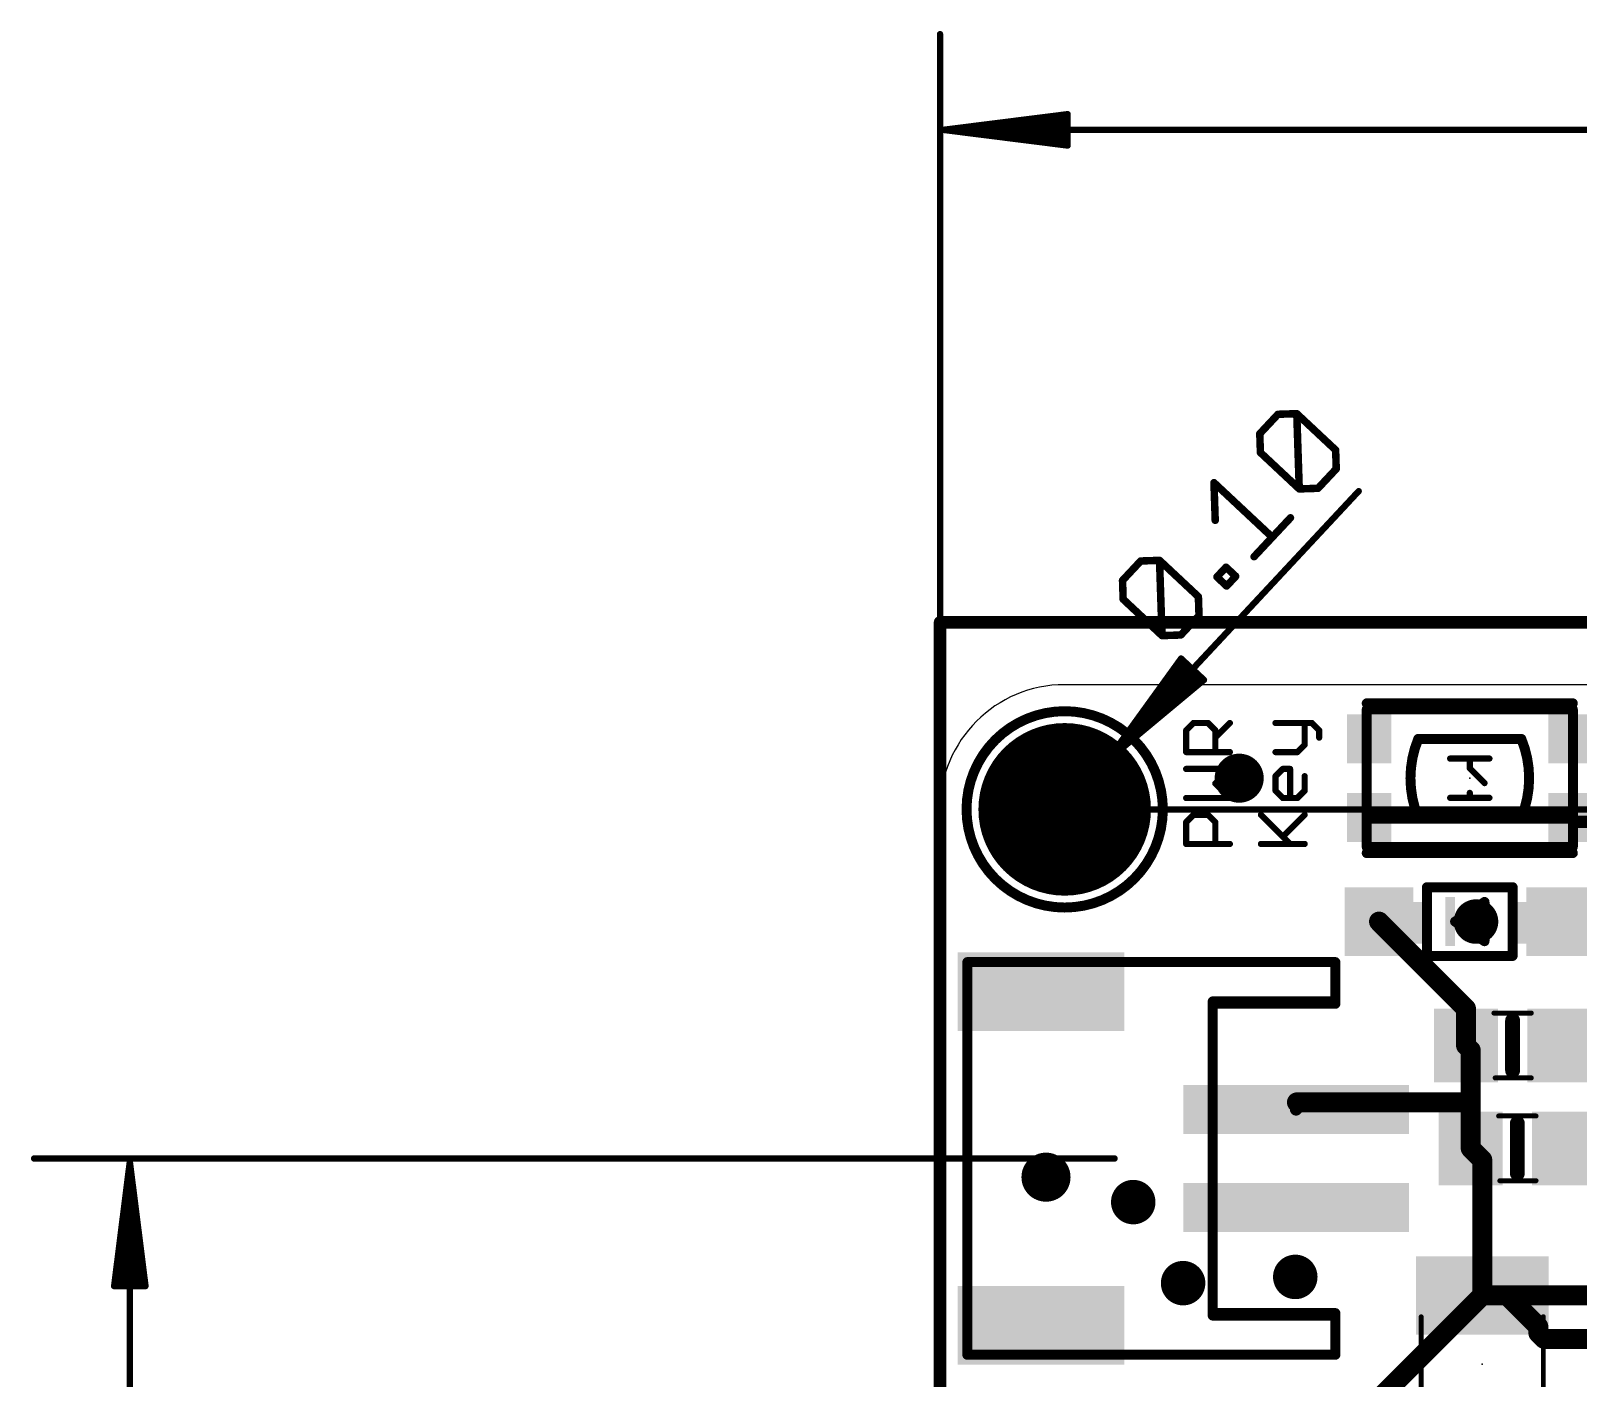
# Model space of a CAD drawing. Extents: x -18.9 to 56.5, y -5.3 to 63.2.
# Drawn here: x -18.53 to 13, y 35.4 to 62.85 of the extents above; entities that cross this region are included whole.
import ezdxf

# ---------------------------------------------------------------- set-up
doc = ezdxf.new("R2010")
doc.units = 0
for name, color, linetype in [('1', 12, 'CONTINUOUS'), ('16', 132, 'CONTINUOUS'), ('17', 110, 'CONTINUOUS'), ('18', 110, 'CONTINUOUS'), ('20', 53, 'CONTINUOUS'), ('21', 40, 'CONTINUOUS'), ('23', 53, 'CONTINUOUS'), ('24', 53, 'CONTINUOUS'), ('47', 253, 'CONTINUOUS'), ('51', 253, 'CONTINUOUS')]:
    doc.layers.add(name, color=color, linetype=linetype)

# ---------------------------------------------------------------- blocks, each defined once
blk = doc.blocks.new('RECT')
blk.add_solid([(-0.5, -0.5), (0.5, -0.5), (-0.5, 0.5), (0.5, 0.5)])
blk = doc.blocks.new('PIE')
at = {"const_width": 0.5}
blk.add_lwpolyline([(0, -0.25, 1), (0, 0.25, 1), (0, -0.25)], format="xyb", dxfattribs=at)
blk = doc.blocks.new('ROUNDP')
at = {"const_width": 0.5}
blk.add_lwpolyline([(0, -0.25, 1), (0, 0.25, 1), (0, -0.25)], format="xyb", dxfattribs=at)
blk = doc.blocks.new('ROUNDV')
at = {"const_width": 0.5}
blk.add_lwpolyline([(0, -0.25, 1), (0, 0.25, 1), (0, -0.25)], format="xyb", dxfattribs=at)

msp = doc.modelspace()

# ---------------------------------------------------------------- linework, layer by layer
at = {"layer": '1'}
for points, const_width in [([(0, 50.8), (0, 0)], 0.254), ([(45.72, 50.8), (0, 50.8)], 0.254), ([(8.745, 46.825), (12.845, 46.825)], 0.254), ([(12.845, 46.825), (12.934, 46.736)], 0.254), ([(12.934, 46.736), (13.97, 46.736)], 0.254), ([(8.945, 44.704), (10.718, 42.931)], 0.4064), ([(10.718, 42.931), (10.718, 42.179)], 0.4064), ([(10.814, 42.083), (10.718, 42.179)], 0.4064), ([(10.814, 41.021), (10.814, 42.083)], 0.4064), ([(7.272, 41.021), (10.814, 41.021)], 0.4064), ([(7.272, 41.021), (7.256, 41.005)], 0.254), ([(7.256, 41.005), (7.256, 40.878)], 0.254), ([(10.814, 40.084), (10.814, 41.021)], 0.4064), ([(11.049, 39.849), (10.814, 40.084)], 0.4064), ([(11.049, 37.087), (11.049, 39.849)], 0.4064), ([(8.89, 34.928), (11.049, 37.087)], 0.4064), ([(11.049, 37.087), (11.557, 37.087)], 0.4064), ([(11.557, 37.087), (13.841, 37.087)], 0.4064), ([(12.192, 36.452), (11.557, 37.087)], 0.4064), ([(12.192, 36.322), (12.192, 36.452)], 0.4064), ([(12.312, 36.202), (12.192, 36.322)], 0.4064), ([(13.956, 36.202), (12.312, 36.202)], 0.4064)]:
    msp.add_lwpolyline(points, dxfattribs=dict(at, const_width=const_width))
for points, const_width in [([(0.0635, 50.8, 1), (-0.0635, 50.8)], 0.127), ([(0, 50.8635, 1), (0, 50.7365)], 0.127), ([(8.745, 46.8885, 1), (8.745, 46.7615)], 0.127), ([(12.8899, 46.8699, 1), (12.8001, 46.7801)], 0.127), ([(12.845, 46.7615, 1), (12.845, 46.8885)], 0.127), ([(12.934, 46.7995, 1), (12.934, 46.6725)], 0.127), ([(12.8891, 46.6911, 1), (12.9789, 46.7809)], 0.127), ([(9.0168, 44.7758, 1), (8.8732, 44.6322)], 0.2032), ([(10.8196, 42.931, 1), (10.6164, 42.931)], 0.2032), ([(10.6462, 42.8592, 1), (10.7898, 43.0028)], 0.2032), ([(10.6164, 42.179, 1), (10.8196, 42.179)], 0.2032), ([(10.7898, 42.2508, 1), (10.6462, 42.1072)], 0.2032), ([(10.9156, 42.083, 1), (10.7124, 42.083)], 0.2032), ([(10.7422, 42.0112, 1), (10.8858, 42.1548)], 0.2032), ([(7.272, 41.1226, 1), (7.272, 40.9194)], 0.2032), ([(7.3195, 41.005, 1), (7.1925, 41.005)], 0.127), ([(7.2111, 41.0499, 1), (7.3009, 40.9601)], 0.127), ([(7.3169, 40.9761, 1), (7.2271, 41.0659)], 0.127), ([(10.9156, 41.021, 1), (10.7124, 41.021)], 0.2032), ([(10.7124, 41.021, 1), (10.9156, 41.021)], 0.2032), ([(10.814, 40.9194, 1), (10.814, 41.1226)], 0.2032), ([(7.1925, 40.878, 1), (7.3195, 40.878)], 0.127), ([(10.7124, 40.084, 1), (10.9156, 40.084)], 0.2032), ([(10.8858, 40.1558, 1), (10.7422, 40.0122)], 0.2032), ([(11.1506, 39.849, 1), (10.9474, 39.849)], 0.2032), ([(10.9772, 39.7772, 1), (11.1208, 39.9208)], 0.2032), ([(11.049, 37.1886, 1), (11.049, 36.9854)], 0.2032), ([(11.1208, 37.0152, 1), (10.9772, 37.1588)], 0.2032), ([(11.557, 37.1886, 1), (11.557, 36.9854)], 0.2032), ([(11.6288, 37.1588, 1), (11.4852, 37.0152)], 0.2032), ([(11.557, 36.9854, 1), (11.557, 37.1886)], 0.2032), ([(10.9474, 37.087, 1), (11.1506, 37.087)], 0.2032), ([(12.2936, 36.452, 1), (12.0904, 36.452)], 0.2032), ([(12.1202, 36.3802, 1), (12.2638, 36.5238)], 0.2032), ([(12.0904, 36.322, 1), (12.2936, 36.322)], 0.2032), ([(12.2638, 36.3938, 1), (12.1202, 36.2502)], 0.2032), ([(12.312, 36.3036, 1), (12.312, 36.1004)], 0.2032), ([(12.2402, 36.1302, 1), (12.3838, 36.2738)], 0.2032)]:
    msp.add_lwpolyline(points, format="xyb", dxfattribs=dict(at, const_width=const_width))
at = {"layer": '16', "const_width": 0.254}
for points in [[(0, 50.8), (0, 0)], [(45.72, 50.8), (0, 50.8)]]:
    msp.add_lwpolyline(points, dxfattribs=at)
at = {"layer": '16', "const_width": 0.127}
for points in [[(0.0635, 50.8, 1), (-0.0635, 50.8)], [(0, 50.8635, 1), (0, 50.7365)]]:
    msp.add_lwpolyline(points, format="xyb", dxfattribs=at)
at = {"layer": '20'}
for p, q in [((43.18, 49.53), (2.54, 49.53)), ((0, 46.99), (0, 11.176))]:
    msp.add_line(p, q, dxfattribs=at)
msp.add_arc((2.54, 46.99), 2.54, 90, 180, dxfattribs=at)
at = {"layer": '21'}
for points, const_width in [([(8.695, 49.1504), (12.895, 49.1504)], 0.2032), ([(5.0157, 48.6011), (5.164, 48.7494)], 0.127), ([(5.0157, 48.1563), (5.0157, 48.6011)], 0.127), ([(5.164, 48.7494), (5.4606, 48.7494)], 0.127), ([(5.4606, 48.7494), (5.6089, 48.6011)], 0.127), ([(5.6089, 48.4528), (5.9055, 48.7494)], 0.127), ([(5.6089, 48.6011), (5.6089, 48.1563)], 0.127), ([(6.8363, 48.7494), (7.5778, 48.7494)], 0.127), ([(7.4295, 48.3045), (7.4295, 48.7494)], 0.127), ([(7.5778, 48.7494), (7.7261, 48.6011)], 0.127), ([(7.7261, 48.6011), (7.7261, 48.4528)], 0.127), ([(7.2812, 48.1563), (7.4295, 48.3045)], 0.127), ([(5.9055, 48.1563), (5.0157, 48.1563)], 0.127), ([(6.8363, 48.1563), (7.2812, 48.1563)], 0.127), ([(5.9055, 47.8139), (5.0157, 47.8139)], 0.127), ([(5.6089, 47.5173), (5.9055, 47.8139)], 0.127), ([(6.8363, 47.6656), (6.9846, 47.8139)], 0.127), ([(6.8363, 47.369), (6.8363, 47.6656)], 0.127), ([(6.9846, 47.8139), (7.1329, 47.8139)], 0.127), ([(7.1329, 47.8139), (7.1329, 47.2207)], 0.127), ([(7.4295, 47.6656), (7.4295, 47.369)], 0.127), ([(5.9055, 47.2207), (5.6089, 47.5173)], 0.127), ([(6.9846, 47.2207), (6.8363, 47.369)], 0.127), ([(7.4295, 47.369), (7.2812, 47.2207)], 0.127), ([(5.0157, 47.2207), (5.9055, 47.2207)], 0.127), ([(7.2812, 47.2207), (6.9846, 47.2207)], 0.127), ([(5.0157, 46.7301), (5.164, 46.8784)], 0.127), ([(5.0157, 46.2852), (5.0157, 46.7301)], 0.127), ([(5.164, 46.8784), (5.4606, 46.8784)], 0.127), ([(5.4606, 46.8784), (5.6089, 46.7301)], 0.127), ([(5.6089, 46.7301), (5.6089, 46.2852)], 0.127), ([(7.1329, 46.2852), (6.5397, 46.8784)], 0.127), ([(6.9846, 46.4335), (7.4295, 46.8784)], 0.127), ([(5.9055, 46.2852), (5.0157, 46.2852)], 0.127), ([(6.5397, 46.2852), (7.4295, 46.2852)], 0.127), ([(12.895, 46.0996), (8.695, 46.0996)], 0.2032), ([(9.922, 45.404), (11.668, 45.404)], 0.2032), ([(10.495, 44.704), (11.095, 45.104)], 0.2032), ([(11.095, 45.104), (11.095, 44.304)], 0.2032), ([(11.095, 44.304), (10.495, 44.704)], 0.2032), ([(10.695, 44.704), (10.995, 44.904)], 0.2032), ([(10.995, 44.504), (10.695, 44.704)], 0.2032), ([(10.695, 44.704), (10.995, 44.704)], 0.2032), ([(10.995, 44.904), (10.995, 44.504)], 0.2032), ([(4.056, 43.878), (8.056, 43.878)], 0.2032), ([(8.056, 43.878), (8.056, 43.028)], 0.2032), ([(11.668, 44.004), (9.922, 44.004)], 0.2032), ([(8.056, 43.028), (5.556, 43.028)], 0.2032), ([(5.556, 43.028), (5.556, 41.628)], 0.2032), ([(11.668, 42.687), (11.668, 41.671)], 0.3048), ([(0.556, 37.628), (0.556, 42.128)], 0.2032), ([(11.764, 40.592), (11.764, 39.576)], 0.3048), ([(5.556, 38.128), (5.556, 36.728)], 0.2032), ([(5.556, 36.728), (8.056, 36.728)], 0.2032), ([(8.056, 36.728), (8.056, 35.878)], 0.2032), ([(8.056, 35.878), (4.056, 35.878)], 0.2032)]:
    msp.add_lwpolyline(points, dxfattribs=dict(at, const_width=const_width))
for points, const_width in [([(8.695, 49.2012, 1), (8.695, 49.0996)], 0.1016), ([(12.895, 49.0996, 1), (12.895, 49.2012)], 0.1016), ([(2.54, 44.99, 1), (2.54, 48.99, 1), (2.54, 44.99)], 0.2032), ([(5.0475, 48.6011, 1), (4.984, 48.6011)], 0.0635), ([(4.9933, 48.6236, 1), (5.0382, 48.5787)], 0.0635), ([(5.164, 48.7812, 1), (5.164, 48.7177)], 0.0635), ([(5.1865, 48.727, 1), (5.1416, 48.7719)], 0.0635), ([(5.4831, 48.7719, 1), (5.4382, 48.727)], 0.0635), ([(5.4606, 48.7177, 1), (5.4606, 48.7812)], 0.0635), ([(5.6407, 48.6011, 1), (5.5772, 48.6011)], 0.0635), ([(5.5865, 48.5787, 1), (5.6314, 48.6236)], 0.0635), ([(5.928, 48.727, 1), (5.883, 48.7719)], 0.0635), ([(6.8363, 48.7812, 1), (6.8363, 48.7177)], 0.0635), ([(7.4612, 48.7494, 1), (7.3978, 48.7494)], 0.0635), ([(7.6002, 48.7719, 1), (7.5553, 48.727)], 0.0635), ([(7.5778, 48.7177, 1), (7.5778, 48.7812)], 0.0635), ([(7.7578, 48.6011, 1), (7.6943, 48.6011)], 0.0635), ([(7.7036, 48.5787, 1), (7.7485, 48.6236)], 0.0635), ([(5.5865, 48.4753, 1), (5.6314, 48.4304)], 0.0635), ([(7.3978, 48.3045, 1), (7.4612, 48.3045)], 0.0635), ([(7.452, 48.2821, 1), (7.407, 48.327)], 0.0635), ([(7.6943, 48.4528, 1), (7.7578, 48.4528)], 0.0635), ([(5.0157, 48.188, 1), (5.0157, 48.1245)], 0.0635), ([(4.984, 48.1563, 1), (5.0475, 48.1563)], 0.0635), ([(5.5772, 48.1563, 1), (5.6407, 48.1563)], 0.0635), ([(5.9055, 48.1245, 1), (5.9055, 48.188)], 0.0635), ([(6.8363, 48.188, 1), (6.8363, 48.1245)], 0.0635), ([(7.2588, 48.1787, 1), (7.3037, 48.1338)], 0.0635), ([(7.2812, 48.1245, 1), (7.2812, 48.188)], 0.0635), ([(5.0157, 47.8457, 1), (5.0157, 47.7822)], 0.0635), ([(5.928, 47.7915, 1), (5.883, 47.8364)], 0.0635), ([(5.9055, 47.7822, 1), (5.9055, 47.8457)], 0.0635), ([(6.8681, 47.6656, 1), (6.8046, 47.6656)], 0.0635), ([(6.8139, 47.6881, 1), (6.8588, 47.6432)], 0.0635), ([(6.9846, 47.8457, 1), (6.9846, 47.7822)], 0.0635), ([(7.0071, 47.7915, 1), (6.9622, 47.8364)], 0.0635), ([(7.1647, 47.8139, 1), (7.1012, 47.8139)], 0.0635), ([(7.1329, 47.7822, 1), (7.1329, 47.8457)], 0.0635), ([(7.4612, 47.6656, 1), (7.3978, 47.6656)], 0.0635), ([(5.6314, 47.5398, 1), (5.5865, 47.4949)], 0.0635), ([(5.5865, 47.5398, 1), (5.6314, 47.4949)], 0.0635), ([(6.8046, 47.369, 1), (6.8681, 47.369)], 0.0635), ([(6.8588, 47.3915, 1), (6.8139, 47.3466)], 0.0635), ([(7.3978, 47.369, 1), (7.4612, 47.369)], 0.0635), ([(7.452, 47.3466, 1), (7.407, 47.3915)], 0.0635), ([(5.0157, 47.2525, 1), (5.0157, 47.189)], 0.0635), ([(5.883, 47.1983, 1), (5.928, 47.2432)], 0.0635), ([(5.9055, 47.189, 1), (5.9055, 47.2525)], 0.0635), ([(6.9846, 47.2525, 1), (6.9846, 47.189)], 0.0635), ([(6.9622, 47.1983, 1), (7.0071, 47.2432)], 0.0635), ([(7.1012, 47.2207, 1), (7.1647, 47.2207)], 0.0635), ([(7.2588, 47.2432, 1), (7.3037, 47.1983)], 0.0635), ([(7.2812, 47.189, 1), (7.2812, 47.2525)], 0.0635), ([(4.9933, 46.7526, 1), (5.0382, 46.7076)], 0.0635), ([(5.0475, 46.7301, 1), (4.984, 46.7301)], 0.0635), ([(5.164, 46.9101, 1), (5.164, 46.8466)], 0.0635), ([(5.1865, 46.8559, 1), (5.1416, 46.9008)], 0.0635), ([(5.4831, 46.9008, 1), (5.4382, 46.8559)], 0.0635), ([(5.4606, 46.8466, 1), (5.4606, 46.9101)], 0.0635), ([(5.6407, 46.7301, 1), (5.5772, 46.7301)], 0.0635), ([(5.5865, 46.7076, 1), (5.6314, 46.7526)], 0.0635), ([(6.5622, 46.9008, 1), (6.5173, 46.8559)], 0.0635), ([(7.452, 46.8559, 1), (7.407, 46.9008)], 0.0635), ([(5.0157, 46.317, 1), (5.0157, 46.2535)], 0.0635), ([(5.9055, 46.2535, 1), (5.9055, 46.317)], 0.0635), ([(6.5397, 46.317, 1), (6.5397, 46.2535)], 0.0635), ([(6.9622, 46.456, 1), (7.0071, 46.4111)], 0.0635), ([(7.4295, 46.2535, 1), (7.4295, 46.317)], 0.0635), ([(4.984, 46.2852, 1), (5.0475, 46.2852)], 0.0635), ([(5.5772, 46.2852, 1), (5.6407, 46.2852)], 0.0635), ([(7.1105, 46.2628, 1), (7.1554, 46.3077)], 0.0635), ([(8.695, 46.1504, 1), (8.695, 46.0488)], 0.1016), ([(12.895, 46.0488, 1), (12.895, 46.1504)], 0.1016), ([(9.922, 45.4548, 1), (9.922, 45.3532)], 0.1016), ([(11.668, 45.3532, 1), (11.668, 45.4548)], 0.1016), ([(11.1458, 45.104, 1), (11.0442, 45.104)], 0.1016), ([(11.1232, 45.0617, 1), (11.0668, 45.1463)], 0.1016), ([(10.5232, 44.7463, 1), (10.4668, 44.6617)], 0.1016), ([(10.4668, 44.7463, 1), (10.5232, 44.6617)], 0.1016), ([(10.7232, 44.7463, 1), (10.6668, 44.6617)], 0.1016), ([(10.695, 44.7548, 1), (10.695, 44.6532)], 0.1016), ([(10.6668, 44.7463, 1), (10.7232, 44.6617)], 0.1016), ([(11.0458, 44.904, 1), (10.9442, 44.904)], 0.1016), ([(11.0232, 44.8617, 1), (10.9668, 44.9463)], 0.1016), ([(10.995, 44.6532, 1), (10.995, 44.7548)], 0.1016), ([(10.9442, 44.504, 1), (11.0458, 44.504)], 0.1016), ([(10.9668, 44.4617, 1), (11.0232, 44.5463)], 0.1016), ([(11.0442, 44.304, 1), (11.1458, 44.304)], 0.1016), ([(11.0668, 44.2617, 1), (11.1232, 44.3463)], 0.1016), ([(4.056, 43.9288, 1), (4.056, 43.8272)], 0.1016), ([(8.1068, 43.878, 1), (8.0052, 43.878)], 0.1016), ([(8.056, 43.8272, 1), (8.056, 43.9288)], 0.1016), ([(9.922, 44.0548, 1), (9.922, 43.9532)], 0.1016), ([(11.668, 43.9532, 1), (11.668, 44.0548)], 0.1016), ([(5.556, 43.0788, 1), (5.556, 42.9772)], 0.1016), ([(5.6068, 43.028, 1), (5.5052, 43.028)], 0.1016), ([(8.0052, 43.028, 1), (8.1068, 43.028)], 0.1016), ([(8.056, 42.9772, 1), (8.056, 43.0788)], 0.1016), ([(11.7442, 42.687, 1), (11.5918, 42.687)], 0.1524), ([(0.6068, 42.128, 1), (0.5052, 42.128)], 0.1016), ([(5.5052, 41.628, 1), (5.6068, 41.628)], 0.1016), ([(11.5918, 41.671, 1), (11.7442, 41.671)], 0.1524), ([(11.8402, 40.592, 1), (11.6878, 40.592)], 0.1524), ([(11.6878, 39.576, 1), (11.8402, 39.576)], 0.1524), ([(5.6068, 38.128, 1), (5.5052, 38.128)], 0.1016), ([(0.5052, 37.628, 1), (0.6068, 37.628)], 0.1016), ([(5.556, 36.7788, 1), (5.556, 36.6772)], 0.1016), ([(5.5052, 36.728, 1), (5.6068, 36.728)], 0.1016), ([(8.1068, 36.728, 1), (8.0052, 36.728)], 0.1016), ([(8.056, 36.6772, 1), (8.056, 36.7788)], 0.1016), ([(4.056, 35.9288, 1), (4.056, 35.8272)], 0.1016), ([(8.056, 35.8272, 1), (8.056, 35.9288)], 0.1016), ([(8.0052, 35.878, 1), (8.1068, 35.878)], 0.1016)]:
    msp.add_lwpolyline(points, format="xyb", dxfattribs=dict(at, const_width=const_width))
at = {"layer": '23'}
for p in [(10.795, 47.625), (2.54, 46.99), (10.795, 44.704), (11.668, 42.179), (11.764, 40.084), (3.556, 39.878), (2.159, 39.497), (11.049, 35.687)]:
    msp.add_point(p, dxfattribs=at)
at = {"layer": '24'}
msp.add_point((6.096, 47.625), dxfattribs=at)
at = {"layer": '47'}
for points, const_width in [([(0, 41.021), (0, 62.783)], 0.13), ([(0.065, 60.833), (2.6, 61.1522)], 0.13), ([(2.6, 61.1522), (2.6, 60.5138)], 0.13), ([(0.065, 60.833), (2.6, 61.093)], 0.13), ([(0.065, 60.833), (2.6, 60.963)], 0.13), ([(0.065, 60.833), (45.655, 60.833)], 0.13), ([(2.6, 60.5138), (0.065, 60.833)], 0.13), ([(2.6, 60.703), (0.065, 60.833)], 0.13), ([(2.6, 60.573), (0.065, 60.833)], 0.13), ([(6.5154, 54.6425), (6.8859, 55.0385)], 0.1524), ([(6.8859, 55.0385), (7.2692, 55.0512)], 0.1524), ([(7.2692, 55.0512), (8.0612, 54.3101)], 0.1524), ([(7.3201, 53.5181), (7.2692, 55.0512)], 0.1524), ([(6.5281, 54.2592), (6.5154, 54.6425)], 0.1524), ([(7.3201, 53.5181), (6.5281, 54.2592)], 0.1524), ([(8.0612, 54.3101), (8.0739, 53.9268)], 0.1524), ([(8.0739, 53.9268), (7.7033, 53.5308)], 0.1524), ([(5.6075, 52.8785), (5.582, 53.6451)], 0.1524), ([(5.582, 53.6451), (6.77, 52.5334)], 0.1524), ([(7.7033, 53.5308), (7.3201, 53.5181)], 0.1524), ([(3.4154, 47.9914), (8.5313, 53.4727)], 0.13), ([(6.3994, 52.1374), (7.1406, 52.9294)], 0.1524), ([(3.7188, 51.654), (4.0894, 52.05)], 0.1524), ([(4.0894, 52.05), (4.4726, 52.0627)], 0.1524), ([(4.4726, 52.0627), (5.2646, 51.3216)], 0.1524), ([(4.5235, 50.5296), (4.4726, 52.0627)], 0.1524), ([(3.7315, 51.2707), (3.7188, 51.654)], 0.1524), ([(5.6421, 51.725), (5.8274, 51.923)], 0.1524), ([(5.8401, 51.5397), (5.6421, 51.725)], 0.1524), ([(5.8274, 51.923), (6.0254, 51.7377)], 0.1524), ([(6.0254, 51.7377), (5.8401, 51.5397)], 0.1524), ([(5.2646, 51.3216), (5.2773, 50.9383)], 0.1524), ([(4.5235, 50.5296), (3.7315, 51.2707)], 0.1524), ([(5.2773, 50.9383), (4.9068, 50.5423)], 0.1524), ([(4.9068, 50.5423), (4.5235, 50.5296)], 0.1524), ([(3.4154, 47.9914), (4.9117, 50.0625)], 0.13), ([(4.9117, 50.0625), (5.3784, 49.6268)], 0.13), ([(3.4154, 47.9914), (4.955, 50.022)], 0.13), ([(3.4154, 47.9914), (5.05, 49.9333)], 0.13), ([(5.2401, 49.7559), (3.4154, 47.9914)], 0.13), ([(5.3351, 49.6672), (3.4154, 47.9914)], 0.13), ([(5.3784, 49.6268), (3.4154, 47.9914)], 0.13), ([(2.54, 46.99), (53.258, 46.99)], 0.13), ([(1.651, 45.7818), (1.651, 46.4202)], 0.13), ([(1.3318, 46.101), (1.9702, 46.101)], 0.13), ([(3.556, 39.878), (-18.46, 39.878)], 0.13), ([(-16.51, 39.813), (-16.8292, 37.278)], 0.13), ([(-16.51, 39.813), (-16.77, 37.278)], 0.13), ([(-16.51, 39.813), (-16.64, 37.278)], 0.13), ([(-16.51, 0.065), (-16.51, 39.813)], 0.13), ([(-16.1908, 37.278), (-16.51, 39.813)], 0.13), ([(-16.38, 37.278), (-16.51, 39.813)], 0.13), ([(-16.25, 37.278), (-16.51, 39.813)], 0.13), ([(-16.8292, 37.278), (-16.1908, 37.278)], 0.13)]:
    msp.add_lwpolyline(points, dxfattribs=dict(at, const_width=const_width))
for points, const_width in [([(0.0325, 62.783, 1), (-0.0325, 62.783)], 0.065), ([(2.6325, 61.1522, 1), (2.5675, 61.1522)], 0.065), ([(2.6041, 61.12, 1), (2.5959, 61.1845)], 0.065), ([(0.065, 60.8655, 1), (0.065, 60.8005)], 0.065), ([(0.0691, 60.8652, 1), (0.0609, 60.8008)], 0.065), ([(0.0633, 60.8655, 1), (0.0667, 60.8005)], 0.065), ([(0.0667, 60.8655, 1), (0.0633, 60.8005)], 0.065), ([(0.0683, 60.8653, 1), (0.0617, 60.8007)], 0.065), ([(0.0617, 60.8653, 1), (0.0683, 60.8007)], 0.065), ([(0.0609, 60.8652, 1), (0.0691, 60.8008)], 0.065), ([(2.6033, 61.0607, 1), (2.5967, 61.1253)], 0.065), ([(2.6017, 60.9305, 1), (2.5983, 60.9955)], 0.065), ([(2.5675, 60.5138, 1), (2.6325, 60.5138)], 0.065), ([(2.5959, 60.4815, 1), (2.6041, 60.546)], 0.065), ([(2.5967, 60.5407, 1), (2.6033, 60.6053)], 0.065), ([(2.5983, 60.6705, 1), (2.6017, 60.7355)], 0.065), ([(6.8847, 55.0765, 1), (6.8872, 55.0004)], 0.0762), ([(6.9138, 55.0124, 1), (6.8581, 55.0645)], 0.0762), ([(7.2952, 55.079, 1), (7.2432, 55.0234)], 0.0762), ([(7.3073, 55.0524, 1), (7.2311, 55.0499)], 0.0762), ([(7.2705, 55.0131, 1), (7.2679, 55.0893)], 0.0762), ([(6.5535, 54.6437, 1), (6.4773, 54.6412)], 0.0762), ([(6.4876, 54.6685, 1), (6.5432, 54.6164)], 0.0762), ([(6.5541, 54.287, 1), (6.5021, 54.2314)], 0.0762), ([(6.49, 54.2579, 1), (6.5662, 54.2605)], 0.0762), ([(8.0993, 54.3113, 1), (8.0231, 54.3088)], 0.0762), ([(8.0352, 54.2822, 1), (8.0872, 54.3379)], 0.0762), ([(8.0358, 53.9255, 1), (8.112, 53.928)], 0.0762), ([(8.1017, 53.9008, 1), (8.0461, 53.9528)], 0.0762), ([(5.6201, 53.6463, 1), (5.5439, 53.6438)], 0.0762), ([(5.6081, 53.6729, 1), (5.556, 53.6173)], 0.0762), ([(7.6755, 53.5568, 1), (7.7312, 53.5048)], 0.0762), ([(7.7046, 53.4927, 1), (7.7021, 53.5689)], 0.0762), ([(7.3188, 53.5562, 1), (7.3213, 53.48)], 0.0762), ([(7.282, 53.5168, 1), (7.3581, 53.5193)], 0.0762), ([(7.294, 53.4903, 1), (7.3461, 53.5459)], 0.0762), ([(8.555, 53.4505, 1), (8.5075, 53.4949)], 0.065), ([(7.1684, 52.9034, 1), (7.1127, 52.9554)], 0.0762), ([(5.5694, 52.8773, 1), (5.6455, 52.8798)], 0.0762), ([(6.744, 52.5056, 1), (6.796, 52.5612)], 0.0762), ([(4.0881, 52.0881, 1), (4.0906, 52.0119)], 0.0762), ([(4.1172, 52.024, 1), (4.0615, 52.076)], 0.0762), ([(4.4987, 52.0905, 1), (4.4466, 52.0349)], 0.0762), ([(4.5107, 52.064, 1), (4.4346, 52.0614)], 0.0762), ([(4.4739, 52.0246, 1), (4.4714, 52.1008)], 0.0762), ([(6.3716, 52.1634, 1), (6.4273, 52.1114)], 0.0762), ([(3.7569, 51.6553, 1), (3.6807, 51.6527)], 0.0762), ([(3.691, 51.68, 1), (3.7466, 51.628)], 0.0762), ([(5.6143, 51.751, 1), (5.6699, 51.699)], 0.0762), ([(5.6682, 51.7528, 1), (5.6161, 51.6972)], 0.0762), ([(5.8534, 51.9508, 1), (5.8014, 51.8952)], 0.0762), ([(5.8552, 51.897, 1), (5.7996, 51.949)], 0.0762), ([(6.0532, 51.7117, 1), (5.9976, 51.7637)], 0.0762), ([(5.9994, 51.7099, 1), (6.0514, 51.7655)], 0.0762), ([(5.3027, 51.3229, 1), (5.2265, 51.3203)], 0.0762), ([(5.8123, 51.5658, 1), (5.8679, 51.5137)], 0.0762), ([(5.8141, 51.5119, 1), (5.8662, 51.5675)], 0.0762), ([(3.7576, 51.2986, 1), (3.7055, 51.2429)], 0.0762), ([(3.6934, 51.2695, 1), (3.7696, 51.272)], 0.0762), ([(5.2386, 51.2938, 1), (5.2907, 51.3494)], 0.0762), ([(5.2393, 50.9371, 1), (5.3154, 50.9396)], 0.0762), ([(5.3052, 50.9123, 1), (5.2495, 50.9643)], 0.0762), ([(4.5222, 50.5677, 1), (4.5248, 50.4915)], 0.0762), ([(4.4854, 50.5283, 1), (4.5616, 50.5309)], 0.0762), ([(4.4975, 50.5018, 1), (4.5495, 50.5574)], 0.0762), ([(4.879, 50.5684, 1), (4.9346, 50.5163)], 0.0762), ([(4.908, 50.5042, 1), (4.9055, 50.5804)], 0.0762), ([(4.9339, 50.0862, 1), (4.8895, 50.0387)], 0.065), ([(4.938, 50.0434, 1), (4.8853, 50.0815)], 0.065), ([(4.9809, 50.0024, 1), (4.9291, 50.0417)], 0.065), ([(5.0749, 49.9124, 1), (5.0252, 49.9543)], 0.065), ([(5.2627, 49.7326, 1), (5.2175, 49.7793)], 0.065), ([(5.3565, 49.6428, 1), (5.3138, 49.6917)], 0.065), ([(5.3563, 49.6031, 1), (5.4006, 49.6506)], 0.065), ([(5.3993, 49.6018, 1), (5.3576, 49.6518)], 0.065), ([(3.3916, 48.0136, 1), (3.4391, 47.9692)], 0.065), ([(3.389, 48.0105, 1), (3.4417, 47.9724)], 0.065), ([(3.3946, 48.0164, 1), (3.4362, 47.9664)], 0.065), ([(3.394, 48.0159, 1), (3.4368, 47.9669)], 0.065), ([(3.3928, 48.0148, 1), (3.438, 47.9681)], 0.065), ([(3.3905, 48.0123, 1), (3.4403, 47.9705)], 0.065), ([(3.3895, 48.0111, 1), (3.4413, 47.9718)], 0.065), ([(2.54, 47.0225, 1), (2.54, 46.9575)], 0.065), ([(1.6835, 46.4202, 1), (1.6185, 46.4202)], 0.065), ([(1.3318, 46.1335, 1), (1.3318, 46.0685)], 0.065), ([(1.9702, 46.0685, 1), (1.9702, 46.1335)], 0.065), ([(1.6185, 45.7818, 1), (1.6835, 45.7818)], 0.065), ([(-0.0325, 41.021, 1), (0.0325, 41.021)], 0.065), ([(-18.46, 39.9105, 1), (-18.46, 39.8455)], 0.065), ([(-16.4775, 39.813, 1), (-16.5425, 39.813)], 0.065), ([(-16.4778, 39.8171, 1), (-16.5422, 39.8089)], 0.065), ([(-16.4775, 39.8113, 1), (-16.5425, 39.8147)], 0.065), ([(-16.4775, 39.8147, 1), (-16.5425, 39.8113)], 0.065), ([(-16.4777, 39.8163, 1), (-16.5423, 39.8097)], 0.065), ([(-16.4777, 39.8097, 1), (-16.5423, 39.8163)], 0.065), ([(-16.4778, 39.8089, 1), (-16.5422, 39.8171)], 0.065), ([(3.556, 39.8455, 1), (3.556, 39.9105)], 0.065), ([(-16.8615, 37.2821, 1), (-16.797, 37.2739)], 0.065), ([(-16.8292, 37.3105, 1), (-16.8292, 37.2455)], 0.065), ([(-16.8023, 37.2813, 1), (-16.7377, 37.2747)], 0.065), ([(-16.6725, 37.2797, 1), (-16.6075, 37.2763)], 0.065), ([(-16.4125, 37.2763, 1), (-16.3475, 37.2797)], 0.065), ([(-16.2823, 37.2747, 1), (-16.2177, 37.2813)], 0.065), ([(-16.223, 37.2739, 1), (-16.1585, 37.2821)], 0.065), ([(-16.1908, 37.2455, 1), (-16.1908, 37.3105)], 0.065)]:
    msp.add_lwpolyline(points, format="xyb", dxfattribs=dict(at, const_width=const_width))
at = {"layer": '51'}
for points, const_width in [([(8.695, 49.025), (12.895, 49.025)], 0.2032), ([(8.695, 46.225), (8.695, 49.025)], 0.2032), ([(12.895, 49.025), (12.895, 46.225)], 0.2032), ([(9.745, 48.425), (11.845, 48.425)], 0.2032), ([(10.395, 48.025), (10.795, 48.025)], 0.127), ([(10.795, 48.025), (11.195, 48.025)], 0.127), ([(10.795, 48.025), (10.795, 47.825)], 0.127), ([(10.795, 47.825), (11.095, 47.525)], 0.127), ([(10.795, 47.225), (10.795, 47.325)], 0.127), ([(10.395, 47.225), (10.795, 47.225)], 0.127), ([(10.795, 47.225), (11.195, 47.225)], 0.127), ([(11.845, 46.825), (9.745, 46.825)], 0.2032), ([(12.895, 46.225), (8.695, 46.225)], 0.2032), ([(9.922, 44.004), (9.922, 45.404)], 0.2032), ([(11.668, 45.404), (11.668, 44.004)], 0.2032), ([(0.556, 35.878), (0.556, 43.878)], 0.2032), ([(0.556, 43.878), (8.056, 43.878)], 0.2032), ([(8.056, 43.878), (8.056, 43.078)], 0.2032), ([(5.556, 43.078), (5.556, 36.678)], 0.2032), ([(8.056, 43.078), (5.556, 43.078)], 0.2032), ([(11.287, 42.839), (12.049, 42.839)], 0.1016), ([(11.312, 41.519), (12.049, 41.519)], 0.1016), ([(11.383, 40.744), (12.145, 40.744)], 0.1016), ([(11.408, 39.424), (12.145, 39.424)], 0.1016), ([(5.556, 36.678), (8.056, 36.678)], 0.2032), ([(8.056, 36.678), (8.056, 35.878)], 0.2032), ([(9.8044, 36.6522), (9.8044, 34.7218)], 0.1016), ([(12.2936, 36.6522), (12.2936, 34.7218)], 0.1016), ([(8.056, 35.878), (0.556, 35.878)], 0.2032)]:
    msp.add_lwpolyline(points, dxfattribs=dict(at, const_width=const_width))
for points, const_width in [([(8.695, 49.0758, 1), (8.695, 48.9742)], 0.1016), ([(8.7458, 49.025, 1), (8.6442, 49.025)], 0.1016), ([(12.9458, 49.025, 1), (12.8442, 49.025)], 0.1016), ([(12.895, 48.9742, 1), (12.895, 49.0758)], 0.1016), ([(9.745, 48.425, 0.1989), (9.745, 46.825)], 0.2032), ([(9.745, 48.4758, 1), (9.745, 48.3742)], 0.1016), ([(9.7919, 48.4056, 1), (9.6981, 48.4444)], 0.1016), ([(11.845, 46.825, 0.1989), (11.845, 48.425)], 0.2032), ([(11.8919, 48.4444, 1), (11.7981, 48.4056)], 0.1016), ([(11.845, 48.3742, 1), (11.845, 48.4758)], 0.1016), ([(10.395, 48.0568, 1), (10.395, 47.9933)], 0.0635), ([(10.8268, 48.025, 1), (10.7632, 48.025)], 0.0635), ([(10.795, 48.0568, 1), (10.795, 47.9933)], 0.0635), ([(10.795, 47.9933, 1), (10.795, 48.0568)], 0.0635), ([(11.195, 47.9933, 1), (11.195, 48.0568)], 0.0635), ([(10.8175, 47.8475, 1), (10.7725, 47.8025)], 0.0635), ([(10.7632, 47.825, 1), (10.8268, 47.825)], 0.0635), ([(10.8268, 47.325, 1), (10.7632, 47.325)], 0.0635), ([(11.0725, 47.5025, 1), (11.1175, 47.5475)], 0.0635), ([(10.395, 47.2568, 1), (10.395, 47.1932)], 0.0635), ([(10.795, 47.2568, 1), (10.795, 47.1932)], 0.0635), ([(10.7632, 47.225, 1), (10.8268, 47.225)], 0.0635), ([(10.795, 47.1932, 1), (10.795, 47.2568)], 0.0635), ([(11.195, 47.1932, 1), (11.195, 47.2568)], 0.0635), ([(9.745, 46.8758, 1), (9.745, 46.7742)], 0.1016), ([(9.6981, 46.8056, 1), (9.7919, 46.8444)], 0.1016), ([(11.7981, 46.8444, 1), (11.8919, 46.8056)], 0.1016), ([(11.845, 46.7742, 1), (11.845, 46.8758)], 0.1016), ([(8.695, 46.2758, 1), (8.695, 46.1742)], 0.1016), ([(8.6442, 46.225, 1), (8.7458, 46.225)], 0.1016), ([(12.8442, 46.225, 1), (12.9458, 46.225)], 0.1016), ([(12.895, 46.1742, 1), (12.895, 46.2758)], 0.1016), ([(9.9728, 45.404, 1), (9.8712, 45.404)], 0.1016), ([(11.7188, 45.404, 1), (11.6172, 45.404)], 0.1016), ([(0.6068, 43.878, 1), (0.5052, 43.878)], 0.1016), ([(0.556, 43.9288, 1), (0.556, 43.8272)], 0.1016), ([(8.1068, 43.878, 1), (8.0052, 43.878)], 0.1016), ([(8.056, 43.8272, 1), (8.056, 43.9288)], 0.1016), ([(9.8712, 44.004, 1), (9.9728, 44.004)], 0.1016), ([(11.6172, 44.004, 1), (11.7188, 44.004)], 0.1016), ([(5.6068, 43.078, 1), (5.5052, 43.078)], 0.1016), ([(5.556, 43.1288, 1), (5.556, 43.0272)], 0.1016), ([(8.0052, 43.078, 1), (8.1068, 43.078)], 0.1016), ([(8.056, 43.0272, 1), (8.056, 43.1288)], 0.1016), ([(11.287, 42.8644, 1), (11.287, 42.8136)], 0.0508), ([(12.049, 42.8136, 1), (12.049, 42.8644)], 0.0508), ([(11.312, 41.5444, 1), (11.312, 41.4936)], 0.0508), ([(12.049, 41.4936, 1), (12.049, 41.5444)], 0.0508), ([(11.383, 40.7694, 1), (11.383, 40.7186)], 0.0508), ([(12.145, 40.7186, 1), (12.145, 40.7694)], 0.0508), ([(11.408, 39.4494, 1), (11.408, 39.3986)], 0.0508), ([(12.145, 39.3986, 1), (12.145, 39.4494)], 0.0508), ([(5.556, 36.7288, 1), (5.556, 36.6272)], 0.1016), ([(5.5052, 36.678, 1), (5.6068, 36.678)], 0.1016), ([(8.1068, 36.678, 1), (8.0052, 36.678)], 0.1016), ([(8.056, 36.6272, 1), (8.056, 36.7288)], 0.1016), ([(9.8298, 36.6522, 1), (9.779, 36.6522)], 0.0508), ([(12.319, 36.6522, 1), (12.2682, 36.6522)], 0.0508), ([(0.556, 35.9288, 1), (0.556, 35.8272)], 0.1016), ([(8.056, 35.8272, 1), (8.056, 35.9288)], 0.1016), ([(0.5052, 35.878, 1), (0.6068, 35.878)], 0.1016), ([(8.0052, 35.878, 1), (8.1068, 35.878)], 0.1016)]:
    msp.add_lwpolyline(points, format="xyb", dxfattribs=dict(at, const_width=const_width))

# ---------------------------------------------------------------- block references
at = {"layer": '1', "xscale": 0.9}
for p in [(8.745, 48.425), (12.845, 48.425), (8.745, 46.825), (12.845, 46.825)]:
    msp.add_blockref('RECT', p, dxfattribs=at)
at = {"layer": '1'}
for p, xscale, yscale, rotation in [((8.945, 44.704), 1.4, 1.4, 90), ((12.645, 44.704), 1.4, 1.4, 90), ((2.056, 43.278), 3.4, 1.6, 180), ((11.049, 37.087), 1.6, 2.7, 270), ((2.056, 36.478), 3.4, 1.6, 180)]:
    msp.add_blockref('RECT', p, dxfattribs=dict(at, xscale=xscale, yscale=yscale, rotation=rotation))
at = {"layer": '1', "xscale": 1.3, "yscale": 1.5}
for p in [(10.718, 42.179), (12.618, 42.179), (10.814, 40.084), (12.714, 40.084)]:
    msp.add_blockref('RECT', p, dxfattribs=at)
at = {"layer": '1', "yscale": 4.6, "rotation": 90}
for p in [(7.256, 40.878), (7.256, 38.878)]:
    msp.add_blockref('RECT', p, dxfattribs=at)
at = {"layer": '1'}
msp.add_blockref('PIE', (2.159, 39.497), dxfattribs=at)
at = {"layer": '16'}
msp.add_blockref('PIE', (6.096, 47.625), dxfattribs=at)
at = {"layer": '17', "xscale": 3.516, "yscale": 3.516, "rotation": 90}
msp.add_blockref('ROUNDP', (2.54, 46.99), dxfattribs=at)
msp.add_blockref('ROUNDP', (2.54, 46.99), dxfattribs=at)
at = {"layer": '18', "xscale": 0.9064, "yscale": 0.9064}
for p in [(10.922, 44.704), (10.922, 44.704), (3.937, 38.989), (3.937, 38.989), (7.239, 37.465), (7.239, 37.465), (4.953, 37.338), (4.953, 37.338)]:
    msp.add_blockref('ROUNDV', p, dxfattribs=at)
at = {"layer": '21', "xscale": 0.2}
msp.add_blockref('RECT', (10.395, 44.704), dxfattribs=at)
at = {"layer": '51'}
for p, xscale, yscale in [((9.447, 44.679), 0.75, 0.85), ((12.143, 44.679), 0.75, 0.85), ((10.9509, 42.1802), 0.7501, 1.4501), ((12.3986, 42.1802), 0.7501, 1.4501), ((11.0469, 40.0851), 0.7501, 1.4501), ((12.4947, 40.0851), 0.7501, 1.4501)]:
    msp.add_blockref('RECT', p, dxfattribs=dict(at, xscale=xscale, yscale=yscale))
at = {"layer": '51', "xscale": 0.7501, "yscale": 2.5999, "rotation": 270}
msp.add_blockref('RECT', (11.0536, 37.0138), dxfattribs=at)

doc.saveas('drawing.dxf')
